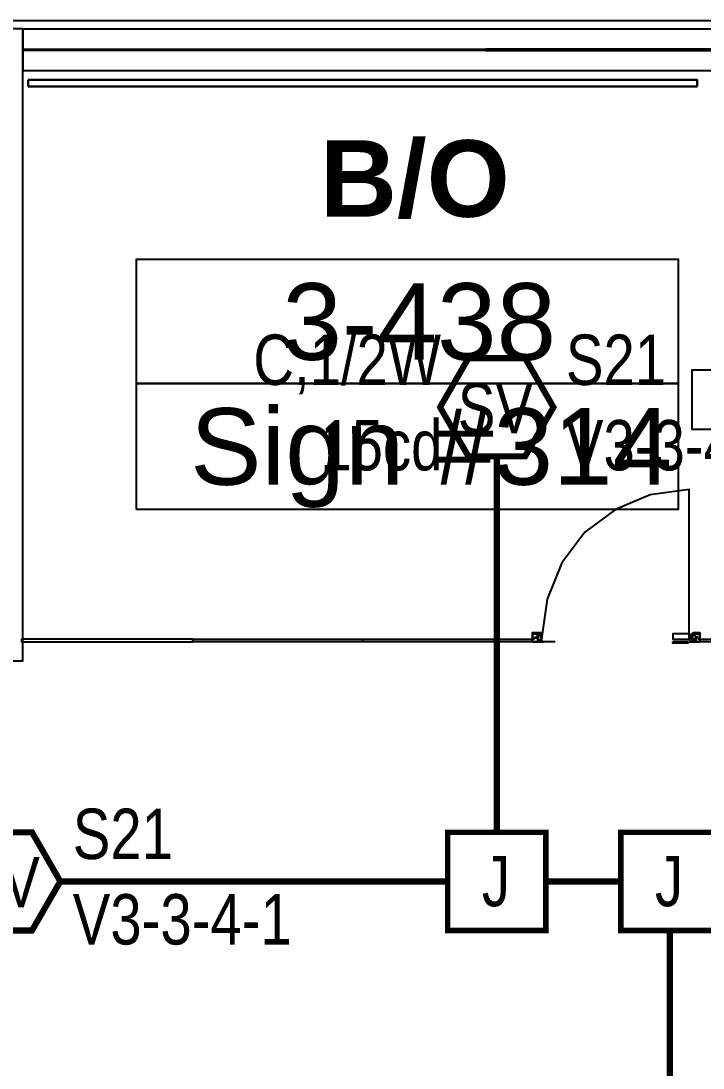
# Model space of a CAD drawing. Header units: inches. Extents: x 10004 to 17737, y 28227 to 35905.
# Drawn here: x 14845.4 to 15007.9, y 29350.2 to 29599.5 of the extents above; entities that cross this region are included whole.
import ezdxf
from ezdxf.enums import TextEntityAlignment as Align

# ---------------------------------------------------------------- set-up
doc = ezdxf.new("R2010")
doc.units = ezdxf.units.IN
doc.header["$LTSCALE"] = 0.25
doc.header["$MEASUREMENT"] = 0
for name, color, linetype in [('BACKGROUND', 8, 'Continuous'), ('CONDUIT', 6, 'Continuous'), ('JUNCTION BOX', 1, 'Continuous'), ('SPEAKER STROBE', 1, 'Continuous')]:
    doc.layers.add(name, color=color, linetype=linetype)
doc.styles.add('Arial', font='arial.ttf', dxfattribs={"width": 0.8})
doc.styles.add('PDF Arial', font='arial.ttf')
doc.styles.add('PDF Arial Bold', font='arialbd.ttf')

# ---------------------------------------------------------------- blocks, each defined once
blk = doc.blocks.new('GC-S7VM')
at = {"layer": 'SPEAKER STROBE', "const_width": 1.46}
blk.add_lwpolyline([(13.83, 0.21), (7.08, 11.9), (-6.42, 11.9), (-13.17, 0.21), (-6.42, -11.49), (7.08, -11.49)], close=True, dxfattribs=at)
at = {"layer": 'SPEAKER STROBE', "style": 'Arial', "width": 0.8}
blk.add_text('SV', height=12, dxfattribs=at).set_placement((0, 0), align=Align.MIDDLE)
for tag, p in [('C', (-12.95, 11.52)), ('CANDELA', (-12.62, -8.82)), ('1/2W', (-12.62, -29.16))]:
    blk.add_attdef(tag, text='', height=12, dxfattribs=at).set_placement(p, align=Align.MIDDLE_RIGHT)
for tag, p in [('Speaker_Circuit', (16.8, 11.52)), ('Visual_Circuit', (16.8, -8.82))]:
    blk.add_attdef(tag, text='', height=12, dxfattribs=at).set_placement(p, align=Align.MIDDLE_LEFT)
blk = doc.blocks.new('JUNCTION BOX')
at = {"const_width": 1.3}
blk.add_lwpolyline([(-11.5, -11.68), (-11.5, 11.7), (11.89, 11.7), (11.89, -11.68)], close=True, dxfattribs=at)
at = {"style": 'Arial', "width": 0.8}
blk.add_text('J', height=12, dxfattribs=at).set_placement((0, 0), align=Align.MIDDLE)
blk.add_attdef('SUBSCRIPT', text='', height=12, dxfattribs=at).set_placement((-16.56, -9.02), align=Align.MIDDLE_RIGHT)

msp = doc.modelspace()

# ---------------------------------------------------------------- linework, layer by layer
at = {"layer": 'BACKGROUND'}
for points in [[(15197.3, 29540.51), (15197.3, 29526.18), (15197.3, 29599.45), (14825.18, 29599.45)], [(14845.89, 29597.54), (15176.58, 29597.54), (15176.58, 29447.16)], [(14845.89, 29597.54), (14845.89, 29592.76), (14901, 29592.76), (14956.12, 29592.76), (14956.12, 29592.44), (14901, 29592.44), (14845.89, 29592.44), (14845.89, 29587.66)], [(14845.89, 29592.76), (14845.89, 29592.44)], [(14845.89, 29587.66), (15176.58, 29587.66), (15176.58, 29592.44)], [(14847.16, 29584.15), (14847.16, 29584.47), (14847.16, 29584.79), (14847.16, 29585.11), (14847.16, 29585.43)], [(14847.16, 29585.43), (14847.16, 29585.43)], [(14847.16, 29585.43), (14847.16, 29585.43)], [(14847.16, 29585.11), (14847.16, 29585.11)], [(14847.16, 29585.11), (14847.16, 29584.79), (14847.16, 29584.47), (14847.16, 29584.15), (14847.16, 29584.47), (14847.16, 29584.79), (14847.16, 29585.11), (14847.16, 29584.79), (14847.16, 29584.47), (14847.16, 29584.15), (14847.16, 29583.84)], [(14847.16, 29585.11), (14847.16, 29585.11)], [(14847.16, 29585.11), (14847.16, 29585.11)], [(14847.16, 29585.11), (14847.16, 29585.11)], [(15006.45, 29585.43), (15006.45, 29585.43)], [(15006.45, 29585.43), (15006.45, 29585.43)], [(15006.45, 29585.43), (15006.45, 29585.11), (15006.45, 29584.79), (15006.45, 29584.47), (15006.45, 29584.15), (15006.45, 29583.84)], [(15006.45, 29585.11), (15006.45, 29585.11)], [(15006.45, 29585.11), (15006.45, 29585.11)], [(15006.45, 29585.11), (15006.45, 29585.11)], [(15006.45, 29584.79), (15006.45, 29585.11)], [(15006.45, 29585.11), (15006.45, 29585.11)], [(14847.16, 29584.47), (14847.16, 29584.47)], [(14847.16, 29584.47), (14847.16, 29584.47)], [(14847.16, 29584.47), (14847.16, 29584.47)], [(14847.16, 29584.47), (14847.16, 29584.47)], [(14847.16, 29584.15), (14847.16, 29584.15)], [(14847.16, 29584.15), (14847.16, 29584.15)], [(14847.16, 29584.15), (14847.16, 29584.15)], [(14847.16, 29584.15), (14847.16, 29584.15)], [(14847.16, 29583.84), (14847.16, 29583.84)], [(14847.16, 29583.84), (14847.16, 29583.84)], [(15006.45, 29584.47), (15006.45, 29584.79)], [(15006.45, 29584.47), (15006.45, 29584.47)], [(15006.45, 29584.47), (15006.45, 29584.47)], [(15006.45, 29584.47), (15006.45, 29584.47)], [(15006.45, 29584.15), (15006.45, 29584.47)], [(15006.45, 29584.47), (15006.45, 29584.47)], [(15006.45, 29584.15), (15006.45, 29584.15)], [(15006.45, 29584.15), (15006.45, 29584.15)], [(15006.45, 29584.15), (15006.45, 29584.15)], [(15006.45, 29584.15), (15006.45, 29584.15)], [(15006.45, 29583.84), (15006.45, 29583.84)], [(15006.45, 29583.84), (15006.45, 29583.84)], [(15004.54, 29451.94), (15004.54, 29487.94), (14995.3, 29486.67), (14987.02, 29483.16), (14979.69, 29477.75), (14974.28, 29470.42), (14970.77, 29461.82), (14969.5, 29452.9)], [(14967.59, 29453.54), (14967.27, 29453.54), (14967.59, 29453.54), (14967.27, 29453.54), (14967.59, 29453.54), (14967.27, 29453.54), (14967.27, 29453.85), (14969.18, 29453.85), (14969.5, 29453.54), (14969.5, 29453.22), (14969.18, 29453.22), (14969.5, 29453.22), (14969.18, 29453.22), (14968.86, 29453.22), (14969.18, 29453.22), (14969.18, 29452.9), (14969.5, 29452.9), (14969.5, 29452.58), (14969.18, 29452.58), (14969.18, 29452.26), (14968.86, 29451.94), (14969.18, 29451.94), (14968.86, 29451.94), (14969.18, 29451.94), (14969.18, 29451.62), (14969.5, 29451.62), (14969.18, 29451.62), (14968.86, 29451.62), (14969.18, 29451.62), (14968.86, 29451.62)], [(14967.27, 29453.85), (14967.27, 29453.85)], [(14967.27, 29453.85), (14967.27, 29453.85)], [(14967.27, 29453.54), (14967.27, 29453.54)], [(14967.27, 29453.54), (14967.27, 29453.54)], [(14967.27, 29453.54), (14967.27, 29453.54)], [(14967.27, 29453.54), (14967.27, 29453.54)], [(14967.27, 29453.54), (14967.27, 29453.54)], [(14967.27, 29453.54), (14967.27, 29453.54)], [(14967.27, 29453.54), (14967.27, 29453.54)], [(14967.27, 29453.54), (14967.27, 29453.54)], [(14967.27, 29453.54), (14967.27, 29453.54)], [(14967.27, 29453.54), (14967.27, 29453.54)], [(14967.59, 29453.54), (14967.59, 29453.54)], [(14967.59, 29453.54), (14967.59, 29453.54)], [(14967.59, 29453.54), (14967.59, 29453.54)], [(14967.59, 29453.54), (14967.59, 29453.54)], [(14967.59, 29453.54), (14967.59, 29453.54)], [(14967.59, 29453.54), (14967.59, 29453.54)], [(14967.59, 29453.54), (14967.59, 29453.54)], [(14967.59, 29453.54), (14967.59, 29453.54)], [(14967.59, 29453.54), (14967.59, 29453.54)], [(14967.59, 29453.54), (14967.59, 29453.54)], [(14967.59, 29453.54), (14967.59, 29453.54)], [(14967.59, 29453.54), (14967.59, 29453.54)], [(14967.59, 29453.54), (14967.59, 29453.54)], [(14967.59, 29453.54), (14967.59, 29453.54)], [(14967.59, 29453.54), (14967.59, 29453.54)], [(14967.59, 29453.54), (14967.59, 29453.54)], [(14967.59, 29453.54), (14967.59, 29453.54)], [(14967.59, 29453.54), (14967.59, 29453.54)], [(14968.54, 29453.54), (14968.54, 29453.54)], [(14968.54, 29453.54), (14968.54, 29453.54)], [(14968.54, 29453.54), (14968.54, 29453.54)], [(14968.54, 29453.54), (14968.54, 29453.54)], [(14968.54, 29453.54), (14968.54, 29453.54)], [(14968.54, 29453.54), (14968.54, 29453.54)], [(14968.54, 29453.54), (14968.54, 29453.54)], [(14968.54, 29453.54), (14968.54, 29453.54)], [(14968.54, 29453.54), (14968.54, 29453.54)], [(14968.54, 29453.54), (14968.54, 29453.54)], [(14968.54, 29453.54), (14968.54, 29453.54)], [(14968.54, 29453.54), (14968.54, 29453.54)], [(14968.54, 29453.22), (14968.54, 29453.22)], [(14968.54, 29453.22), (14968.54, 29453.22)], [(14968.86, 29453.54), (14968.86, 29453.54)], [(14969.18, 29453.85), (14969.18, 29453.85)], [(14969.18, 29453.85), (14969.18, 29453.85)], [(14969.18, 29453.54), (14969.18, 29453.54)], [(14969.18, 29453.54), (14969.18, 29453.54)], [(14969.18, 29453.54), (14969.18, 29453.54)], [(14969.18, 29453.54), (14969.18, 29453.54)], [(14969.18, 29453.54), (14969.18, 29453.54)], [(14969.18, 29453.54), (14969.18, 29453.54)], [(14969.18, 29453.54), (14969.18, 29453.54)], [(14969.18, 29453.54), (14969.18, 29453.54)], [(14969.18, 29453.54), (14969.18, 29453.54)], [(14969.18, 29453.54), (14969.18, 29453.22)], [(14969.18, 29453.22), (14969.18, 29453.54)], [(14969.18, 29453.54), (14969.18, 29453.22)], [(14969.18, 29453.22), (14969.18, 29453.54)], [(14969.18, 29453.54), (14969.18, 29453.22)], [(14969.5, 29453.22), (14969.5, 29452.9), (14969.18, 29452.9), (14969.18, 29453.22), (14969.18, 29452.9), (14969.18, 29452.58), (14969.18, 29451.94), (14969.5, 29451.94), (14969.5, 29451.62)], [(14969.18, 29453.22), (14969.18, 29453.22)], [(14969.18, 29453.22), (14969.18, 29453.22)], [(14969.18, 29453.22), (14969.18, 29453.22)], [(14969.18, 29453.22), (14969.18, 29453.22)], [(14969.18, 29453.22), (14969.18, 29453.22)], [(14969.18, 29453.22), (14969.18, 29453.22)], [(14969.18, 29453.22), (14969.18, 29453.22)], [(14969.18, 29453.22), (14969.18, 29453.22)], [(14969.18, 29453.22), (14969.18, 29453.22)], [(14969.18, 29453.22), (14969.18, 29453.22)], [(14969.18, 29453.22), (14969.18, 29453.22)], [(14969.5, 29453.54), (14969.5, 29453.54)], [(14969.5, 29453.54), (14969.5, 29453.54)], [(14969.5, 29453.22), (14969.5, 29453.22)], [(15006.45, 29452.9), (15006.13, 29452.58), (15006.13, 29451.62), (15006.13, 29451.94), (15005.82, 29451.94), (15005.82, 29452.26), (15006.13, 29452.26), (15006.13, 29452.9), (15005.82, 29453.22), (15006.13, 29453.54), (15005.82, 29453.54), (15006.13, 29453.54), (15005.82, 29453.22), (15006.13, 29452.9), (15006.13, 29452.26), (15005.82, 29452.26), (15005.82, 29451.94), (15006.13, 29451.94), (15006.13, 29451.62), (15005.82, 29451.62), (15006.13, 29451.62), (15005.5, 29451.62), (15005.18, 29451.62), (15005.18, 29451.94), (15005.18, 29451.62), (15004.86, 29451.62), (15004.54, 29451.62), (15004.86, 29451.62), (15005.18, 29451.62), (15006.13, 29451.62), (15006.77, 29451.62)], [(15005.18, 29453.54), (15005.5, 29453.85)], [(15005.18, 29453.54), (15005.18, 29453.54)], [(15005.18, 29453.54), (15005.18, 29453.54)], [(15005.18, 29453.54), (15005.18, 29453.54)], [(15005.18, 29453.54), (15005.18, 29453.54)], [(15005.18, 29453.22), (15005.18, 29453.54)], [(15005.18, 29453.54), (15005.18, 29453.54)], [(15005.18, 29453.22), (15005.18, 29452.9)], [(15005.18, 29453.22), (15005.18, 29453.22)], [(15005.18, 29453.22), (15005.18, 29453.22)], [(15005.18, 29452.9), (15005.18, 29453.22)], [(15005.18, 29453.22), (15005.18, 29453.22)], [(15005.18, 29452.9), (15005.18, 29453.22)], [(15005.18, 29453.22), (15005.18, 29453.22)], [(15005.18, 29453.22), (15005.18, 29453.22)], [(15005.18, 29453.22), (15005.18, 29453.22)], [(15005.18, 29453.22), (15005.18, 29453.22)], [(15005.5, 29453.85), (15005.5, 29453.85)], [(15005.5, 29453.85), (15005.5, 29453.85)], [(15005.5, 29453.85), (15007.09, 29453.85)], [(15005.5, 29453.54), (15005.5, 29453.54)], [(15005.5, 29453.54), (15005.5, 29453.54)], [(15005.5, 29453.54), (15005.5, 29453.54)], [(15005.5, 29453.54), (15005.5, 29453.54)], [(15005.5, 29453.54), (15005.5, 29453.54)], [(15005.5, 29453.54), (15005.5, 29453.54)], [(15005.5, 29453.54), (15005.5, 29453.54)], [(15005.5, 29453.54), (15005.5, 29453.22)], [(15005.5, 29453.22), (15005.5, 29453.22)], [(15005.5, 29453.22), (15005.5, 29453.22)], [(15005.5, 29453.22), (15005.5, 29453.22)], [(15005.5, 29453.22), (15005.5, 29453.22)], [(15005.5, 29453.22), (15005.5, 29453.22)], [(15005.5, 29453.22), (15005.5, 29453.22)], [(15005.5, 29453.22), (15005.5, 29453.22)], [(15005.5, 29453.22), (15005.5, 29453.22)], [(15005.5, 29453.22), (15005.5, 29453.22)], [(15005.5, 29453.22), (15005.5, 29453.22)], [(15005.5, 29453.22), (15005.5, 29453.22)], [(15005.5, 29453.22), (15005.5, 29453.22)], [(15005.5, 29453.22), (15005.5, 29452.9)], [(15005.82, 29453.54), (15005.82, 29453.54)], [(15005.82, 29453.22), (15005.82, 29453.22)], [(15005.82, 29453.22), (15005.82, 29453.22)], [(15006.13, 29453.54), (15006.13, 29453.54)], [(15006.13, 29453.54), (15006.13, 29453.54)], [(15006.13, 29453.54), (15006.13, 29453.54)], [(15006.13, 29453.54), (15006.13, 29453.54)], [(15006.13, 29453.54), (15006.77, 29453.54)], [(15006.77, 29453.54), (15006.13, 29453.54)], [(15006.13, 29453.54), (15006.13, 29453.54)], [(15006.13, 29453.54), (15006.13, 29453.54)], [(15006.13, 29453.54), (15006.13, 29453.54)], [(15006.13, 29453.54), (15006.13, 29453.54)], [(15006.13, 29453.54), (15006.13, 29453.54)], [(15007.09, 29453.54), (15006.77, 29453.54)], [(15006.77, 29453.54), (15006.77, 29453.54)], [(15006.77, 29453.54), (15006.77, 29453.54)], [(15006.77, 29453.54), (15006.77, 29453.54)], [(15006.77, 29453.54), (15006.77, 29453.54)], [(15006.77, 29453.54), (15006.77, 29453.54)], [(15006.77, 29453.54), (15006.77, 29453.54)], [(15007.09, 29453.85), (15007.09, 29453.85)], [(15007.09, 29453.85), (15007.09, 29453.85)], [(15007.09, 29453.85), (15007.09, 29453.54)], [(15007.09, 29453.54), (15007.09, 29453.54)], [(15007.09, 29453.54), (15007.09, 29453.54)], [(15007.09, 29453.54), (15007.09, 29453.54)], [(15007.09, 29453.54), (15007.09, 29453.54)], [(15007.09, 29453.54), (15007.09, 29453.54)], [(15007.09, 29453.54), (15007.09, 29453.54)], [(15007.09, 29453.54), (15007.09, 29453.54)], [(15007.09, 29453.54), (15007.09, 29453.54)], [(15007.09, 29453.54), (15007.09, 29453.54)], [(15007.09, 29453.54), (15007.09, 29453.54)], [(15007.09, 29453.54), (15007.09, 29453.54)], [(15007.09, 29453.54), (15007.09, 29453.54)], [(15007.09, 29453.54), (15007.09, 29453.54)], [(15007.09, 29453.54), (15007.09, 29453.54)], [(15007.09, 29453.54), (15007.09, 29453.54)], [(15007.09, 29453.54), (15007.09, 29453.54)], [(15007.09, 29453.54), (15007.09, 29453.54)], [(15007.09, 29453.54), (15007.09, 29453.54)], [(15007.09, 29453.54), (15007.09, 29453.54)], [(15007.09, 29453.54), (15007.09, 29453.54)], [(15007.09, 29453.54), (15007.09, 29453.54)], [(15007.09, 29453.54), (15007.09, 29453.54)], [(15007.09, 29453.54), (15007.09, 29453.54)], [(15007.09, 29453.54), (15007.09, 29453.54)], [(15007.09, 29453.54), (15007.09, 29453.54)], [(15007.09, 29453.54), (15007.09, 29453.54)], [(14967.27, 29452.58), (14967.27, 29452.58)], [(14967.27, 29452.58), (14967.27, 29452.58)], [(14967.27, 29452.58), (14967.27, 29452.58)], [(14967.27, 29452.58), (14967.27, 29452.58)], [(14967.27, 29452.58), (14967.27, 29452.58)], [(14967.27, 29452.58), (14967.27, 29452.58)], [(14967.27, 29452.58), (14967.27, 29452.58)], [(14967.27, 29452.58), (14967.27, 29452.58)], [(14967.27, 29451.62), (14967.27, 29452.26)], [(14972.68, 29451.62), (14969.5, 29451.62), (14969.82, 29451.62), (14969.5, 29451.62), (14968.54, 29451.62), (14968.54, 29451.94), (14968.54, 29451.62), (14967.27, 29451.62), (14967.59, 29451.62), (14967.27, 29451.62), (14967.59, 29451.62), (14968.54, 29451.62), (14969.18, 29451.62)], [(14967.27, 29451.62), (14967.27, 29451.62)], [(14967.27, 29451.62), (14967.27, 29451.62)], [(14967.27, 29451.62), (14967.27, 29451.62)], [(14967.27, 29451.62), (14967.27, 29451.62)], [(14967.27, 29451.62), (14967.27, 29451.62)], [(14967.27, 29451.62), (14967.27, 29451.62)], [(14967.27, 29451.62), (14967.27, 29451.62)], [(14967.27, 29451.62), (14967.27, 29451.62)], [(14967.27, 29451.62), (14967.27, 29451.62)], [(14967.27, 29451.62), (14967.27, 29451.62)], [(14967.59, 29452.58), (14967.59, 29452.58)], [(14967.59, 29452.58), (14967.59, 29452.58)], [(14967.59, 29452.58), (14967.59, 29452.58)], [(14967.59, 29452.58), (14967.59, 29452.58)], [(14967.59, 29452.58), (14967.59, 29452.58)], [(14967.59, 29452.58), (14967.59, 29452.58)], [(14967.59, 29452.58), (14967.59, 29452.58)], [(14967.59, 29452.58), (14967.59, 29452.58)], [(14967.59, 29452.58), (14967.59, 29452.58)], [(14967.59, 29452.58), (14967.59, 29452.58)], [(14967.59, 29452.26), (14967.59, 29452.26)], [(14967.59, 29452.26), (14967.59, 29452.26)], [(14967.59, 29452.26), (14967.59, 29452.26)], [(14967.59, 29452.26), (14967.59, 29452.26)], [(14967.59, 29452.26), (14967.59, 29452.26)], [(14967.59, 29451.62), (14967.59, 29451.62)], [(14967.59, 29451.62), (14967.59, 29451.62)], [(14967.59, 29451.62), (14967.59, 29451.62)], [(14967.59, 29451.62), (14967.59, 29451.62)], [(14967.59, 29451.62), (14967.59, 29451.62)], [(14967.59, 29451.62), (14967.59, 29451.62)], [(14967.59, 29451.62), (14967.59, 29451.62)], [(14967.59, 29451.62), (14967.59, 29451.62)], [(14967.59, 29451.62), (14967.59, 29451.62)], [(14967.59, 29451.62), (14967.59, 29451.62)], [(14967.59, 29451.62), (14967.59, 29451.62)], [(14967.59, 29451.62), (14967.59, 29451.62)], [(14967.59, 29451.62), (14967.59, 29451.62)], [(14967.59, 29451.62), (14967.59, 29451.62)], [(14967.59, 29451.62), (14967.59, 29451.62)], [(14967.59, 29451.62), (14967.59, 29451.62)], [(14968.22, 29452.9), (14968.22, 29452.9)], [(14968.22, 29452.9), (14968.22, 29452.9)], [(14968.22, 29452.9), (14968.22, 29452.58)], [(14968.22, 29452.58), (14968.22, 29452.58)], [(14968.22, 29452.58), (14968.22, 29452.58)], [(14968.22, 29452.58), (14968.22, 29452.58)], [(14968.22, 29452.58), (14968.22, 29452.58)], [(14968.22, 29452.58), (14968.22, 29452.58)], [(14968.22, 29452.58), (14968.22, 29452.58)], [(14968.22, 29452.58), (14968.22, 29452.58)], [(14968.22, 29452.58), (14968.22, 29452.58)], [(14968.22, 29452.58), (14968.22, 29452.58)], [(14968.22, 29452.58), (14968.22, 29452.58)], [(14968.22, 29452.58), (14968.22, 29452.58)], [(14968.22, 29451.62), (14968.22, 29451.62)], [(14968.54, 29452.9), (14968.54, 29452.9)], [(14968.54, 29452.9), (14968.54, 29452.9)], [(14968.54, 29452.9), (14968.54, 29452.9)], [(14968.54, 29452.58), (14968.54, 29452.58)], [(14968.54, 29452.58), (14968.54, 29452.58)], [(14968.54, 29452.58), (14968.54, 29452.58)], [(14968.54, 29452.58), (14968.54, 29452.58)], [(14968.54, 29452.58), (14968.54, 29452.58)], [(14968.54, 29452.58), (14968.54, 29452.58)], [(14968.54, 29452.58), (14968.54, 29452.58)], [(14968.54, 29452.58), (14968.54, 29452.58)], [(14968.54, 29452.58), (14968.54, 29452.58)], [(14968.54, 29452.58), (14968.54, 29452.58)], [(14968.54, 29452.58), (14968.54, 29452.58)], [(14968.54, 29452.58), (14968.54, 29452.58)], [(14968.54, 29452.26), (14968.54, 29452.26)], [(14968.54, 29452.26), (14968.54, 29452.26)], [(14968.54, 29452.26), (14968.54, 29452.26)], [(14968.54, 29452.26), (14968.54, 29452.26)], [(14968.54, 29452.26), (14968.54, 29452.26)], [(14968.54, 29451.94), (14968.54, 29451.94)], [(14968.54, 29451.94), (14968.54, 29451.94)], [(14968.54, 29451.62), (14968.54, 29451.62)], [(14968.54, 29451.62), (14968.54, 29451.62)], [(14968.54, 29451.62), (14968.54, 29451.62)], [(14968.54, 29451.62), (14968.54, 29451.62)], [(14968.54, 29451.62), (14968.54, 29451.62)], [(14968.54, 29451.62), (14968.54, 29451.62)], [(14968.54, 29451.62), (14968.54, 29451.62)], [(14968.54, 29451.62), (14968.54, 29451.62)], [(14968.54, 29451.62), (14968.54, 29451.62)], [(14968.54, 29451.62), (14968.54, 29451.62)], [(14968.54, 29451.62), (14968.54, 29451.62)], [(14968.54, 29451.62), (14968.54, 29451.62)], [(14968.54, 29451.62), (14968.54, 29451.62)], [(14968.54, 29451.62), (14968.54, 29451.62)], [(14968.86, 29451.62), (14968.86, 29451.62)], [(14969.18, 29452.9), (14969.18, 29452.9)], [(14969.18, 29452.9), (14969.18, 29452.9)], [(14969.18, 29452.9), (14969.18, 29452.9)], [(14969.18, 29452.9), (14969.18, 29452.9)], [(14969.18, 29452.9), (14969.18, 29452.9)], [(14969.18, 29452.9), (14969.18, 29452.9)], [(14969.18, 29452.9), (14969.18, 29452.9)], [(14969.18, 29452.58), (14969.18, 29452.58)], [(14969.18, 29452.58), (14969.5, 29452.58), (14969.18, 29452.58), (14969.18, 29452.26), (14969.18, 29451.94), (14969.5, 29451.94), (14969.5, 29452.26), (14969.5, 29452.58)], [(14969.18, 29452.58), (14969.18, 29452.58)], [(14969.18, 29452.58), (14969.18, 29452.58)], [(14969.18, 29452.58), (14969.18, 29452.58)], [(14969.18, 29452.58), (14969.18, 29452.58)], [(14969.18, 29452.58), (14969.18, 29452.58)], [(14969.18, 29452.58), (14969.18, 29452.58)], [(14969.18, 29452.26), (14969.18, 29452.26)], [(14969.18, 29452.26), (14969.18, 29452.26)], [(14969.18, 29452.26), (14969.18, 29452.26)], [(14969.18, 29451.94), (14969.18, 29451.94)], [(14969.18, 29451.94), (14969.18, 29451.94)], [(14969.18, 29451.94), (14969.18, 29451.94)], [(14969.18, 29451.94), (14969.18, 29451.94)], [(14969.18, 29451.94), (14969.18, 29451.94)], [(14969.18, 29451.94), (14969.18, 29451.94)], [(14969.18, 29451.94), (14969.18, 29451.94)], [(14969.18, 29451.94), (14969.18, 29451.94)], [(14969.18, 29451.94), (14969.18, 29451.94)], [(14969.18, 29451.94), (14969.18, 29451.94)], [(14969.18, 29451.94), (14969.18, 29451.94)], [(14969.18, 29451.94), (14969.18, 29451.94)], [(14969.18, 29451.62), (14969.18, 29451.62)], [(14969.18, 29451.62), (14969.18, 29451.62)], [(14969.18, 29451.62), (14969.18, 29451.62)], [(14969.18, 29451.62), (14969.18, 29451.62)], [(14969.18, 29451.62), (14969.18, 29451.62)], [(14969.5, 29451.62), (14969.5, 29451.62)], [(14969.5, 29451.62), (14969.5, 29451.62)], [(14969.5, 29451.62), (14969.5, 29451.62)], [(14969.5, 29451.62), (14969.5, 29451.62)], [(14969.5, 29451.62), (14969.5, 29451.62)], [(14969.5, 29451.62), (14969.5, 29451.62)], [(14969.5, 29451.62), (14969.5, 29451.62)], [(14969.5, 29451.62), (14969.5, 29451.62)], [(14969.5, 29451.62), (14969.5, 29451.62)], [(14969.5, 29451.62), (14969.5, 29451.62)], [(14969.5, 29451.62), (14969.5, 29451.62)], [(14969.5, 29451.62), (14969.5, 29451.62)], [(14969.5, 29451.62), (14969.5, 29451.62)], [(14969.5, 29451.62), (14969.5, 29451.62)], [(14969.5, 29451.62), (14969.5, 29451.62)], [(14969.5, 29451.62), (14969.5, 29451.62)], [(14969.5, 29451.62), (14969.5, 29451.62)], [(14969.5, 29451.62), (14969.5, 29451.62)], [(14969.5, 29451.62), (14969.5, 29451.62)], [(14969.82, 29451.62), (14969.82, 29451.62)], [(14969.82, 29451.62), (14969.82, 29451.62)], [(14969.82, 29451.62), (14969.82, 29451.62)], [(14969.82, 29451.62), (14969.82, 29451.62)], [(14969.82, 29451.62), (14969.82, 29451.62)], [(14969.82, 29451.62), (14969.82, 29451.62)], [(14969.82, 29451.62), (14969.82, 29451.62)], [(14969.82, 29451.62), (14969.82, 29451.62)], [(14969.82, 29451.62), (14969.82, 29451.62)], [(14969.82, 29451.62), (14969.82, 29451.62)], [(14969.82, 29451.62), (14969.82, 29451.62)], [(14969.82, 29451.62), (14969.82, 29451.62)], [(14969.82, 29451.62), (14969.82, 29451.62)], [(14969.82, 29451.62), (14969.82, 29451.62)], [(14969.82, 29451.62), (14969.82, 29451.62)], [(14969.82, 29451.62), (14969.82, 29451.62)], [(14969.82, 29451.62), (14969.82, 29451.62)], [(15004.22, 29451.62), (15000.72, 29451.62)], [(15004.22, 29451.62), (15004.22, 29451.31), (15000.72, 29451.31), (15000.72, 29451.62)], [(15004.54, 29451.62), (15004.54, 29451.62)], [(15004.54, 29451.62), (15004.54, 29451.62)], [(15004.54, 29451.62), (15004.54, 29451.62)], [(15004.54, 29451.62), (15004.54, 29451.62)], [(15004.86, 29451.62), (15004.86, 29451.62)], [(15004.86, 29451.62), (15004.86, 29451.62)], [(15004.86, 29451.62), (15004.86, 29451.62)], [(15004.86, 29451.62), (15004.86, 29451.62)], [(15004.86, 29451.62), (15004.86, 29451.62)], [(15004.86, 29451.62), (15004.86, 29451.62)], [(15004.86, 29451.62), (15004.86, 29451.62)], [(15004.86, 29451.62), (15004.86, 29451.62)], [(15004.86, 29451.62), (15004.86, 29451.62)], [(15004.86, 29451.62), (15004.86, 29451.62)], [(15004.86, 29451.62), (15004.86, 29451.62)], [(15004.86, 29451.62), (15004.86, 29451.62)], [(15004.86, 29451.62), (15004.86, 29451.62)], [(15004.86, 29451.62), (15004.86, 29451.62)], [(15004.86, 29451.62), (15004.86, 29451.62)], [(15004.86, 29451.62), (15004.86, 29451.62)], [(15004.86, 29451.62), (15004.86, 29451.62)], [(15004.86, 29451.62), (15004.86, 29451.62)], [(15004.86, 29451.62), (15004.86, 29451.62)], [(15004.86, 29451.62), (15004.86, 29451.62)], [(15004.86, 29451.62), (15004.86, 29451.62)], [(15004.86, 29451.62), (15004.86, 29451.62)], [(15004.86, 29451.62), (15004.86, 29451.62)], [(15005.18, 29452.9), (15005.18, 29452.9)], [(15005.18, 29452.9), (15005.18, 29452.9)], [(15005.18, 29452.9), (15005.18, 29452.9)], [(15005.5, 29452.9), (15005.18, 29452.9)], [(15005.18, 29452.9), (15005.18, 29452.58)], [(15005.18, 29452.9), (15005.18, 29452.58)], [(15005.18, 29452.9), (15005.18, 29452.9)], [(15005.18, 29452.9), (15005.18, 29452.9)], [(15005.18, 29452.9), (15005.18, 29452.9)], [(15005.18, 29452.9), (15005.18, 29452.9)], [(15005.18, 29452.9), (15005.18, 29452.9)], [(15005.18, 29452.58), (15005.18, 29451.94)], [(15005.18, 29452.58), (15005.5, 29452.58)], [(15005.18, 29452.58), (15005.18, 29452.58)], [(15005.18, 29452.58), (15005.18, 29452.58)], [(15005.18, 29452.58), (15005.18, 29452.58)], [(15005.18, 29452.58), (15005.18, 29452.58)], [(15005.18, 29452.58), (15005.18, 29452.58)], [(15005.18, 29452.58), (15005.18, 29452.58)], [(15005.18, 29452.58), (15005.18, 29452.58)], [(15005.18, 29452.58), (15005.18, 29452.58)], [(15005.18, 29452.58), (15005.18, 29452.58)], [(15005.18, 29451.94), (15005.18, 29451.94)], [(15005.18, 29451.94), (15005.18, 29451.94)], [(15005.18, 29451.94), (15005.18, 29451.94)], [(15005.5, 29451.94), (15005.18, 29451.94)], [(15005.18, 29451.94), (15005.18, 29451.94)], [(15005.18, 29451.94), (15005.18, 29451.94)], [(15005.18, 29451.94), (15005.18, 29451.94)], [(15005.18, 29451.94), (15005.18, 29451.94)], [(15005.18, 29451.94), (15005.18, 29451.94)], [(15005.18, 29451.62), (15005.18, 29451.62)], [(15005.18, 29451.62), (15005.18, 29451.62)], [(15005.18, 29451.62), (15005.18, 29451.62)], [(15005.18, 29451.62), (15005.18, 29451.62)], [(15005.18, 29451.62), (15005.18, 29451.62)], [(15005.18, 29451.62), (15005.18, 29451.62)], [(15005.18, 29451.62), (15005.18, 29451.62)], [(15005.18, 29451.62), (15005.18, 29451.62)], [(15005.18, 29451.62), (15005.18, 29451.62)], [(15005.18, 29451.62), (15005.18, 29451.62)], [(15005.5, 29452.58), (15005.5, 29452.26)], [(15005.5, 29452.26), (15005.5, 29452.26)], [(15005.5, 29452.26), (15005.5, 29452.26)], [(15005.5, 29452.26), (15005.5, 29452.26)], [(15005.5, 29452.26), (15005.5, 29451.94)], [(15005.5, 29451.94), (15005.5, 29451.94)], [(15005.5, 29451.94), (15005.5, 29451.94)], [(15005.5, 29451.94), (15005.5, 29451.94)], [(15005.5, 29451.94), (15005.5, 29451.94)], [(15005.5, 29451.94), (15005.5, 29451.94)], [(15005.5, 29451.94), (15005.5, 29451.94)], [(15005.5, 29451.94), (15005.5, 29451.94)], [(15005.5, 29451.94), (15005.5, 29451.94)], [(15005.5, 29451.62), (15005.5, 29451.62)], [(15005.5, 29451.62), (15005.5, 29451.62)], [(15005.5, 29451.62), (15005.5, 29451.62)], [(15005.5, 29451.62), (15005.5, 29451.62)], [(15005.5, 29451.62), (15005.5, 29451.62)], [(15005.5, 29451.62), (15005.5, 29451.62)], [(15005.5, 29451.62), (15005.5, 29451.62)], [(15005.82, 29451.62), (15005.82, 29451.62)], [(15006.13, 29452.9), (15006.13, 29452.9)], [(15006.13, 29452.9), (15006.13, 29452.9)], [(15006.13, 29452.9), (15006.13, 29452.9)], [(15007.09, 29452.26), (15007.09, 29451.62), (15006.13, 29451.62), (15006.13, 29451.94), (15006.13, 29452.58), (15006.45, 29452.58), (15006.77, 29452.58), (15007.09, 29452.58), (15007.09, 29452.26), (15006.77, 29452.26), (15007.09, 29452.26), (15015.05, 29452.26)], [(15006.13, 29452.58), (15006.13, 29452.58)], [(15006.45, 29452.58), (15006.13, 29452.58), (15006.45, 29452.58), (15006.77, 29452.58), (15006.77, 29452.26)], [(15006.13, 29452.58), (15006.13, 29452.58)], [(15006.13, 29452.58), (15006.13, 29452.58)], [(15006.13, 29452.58), (15006.13, 29452.58)], [(15006.13, 29452.58), (15006.13, 29452.58)], [(15006.13, 29452.58), (15006.13, 29452.58)], [(15006.13, 29452.58), (15006.13, 29452.58)], [(15006.13, 29452.58), (15006.13, 29452.58)], [(15006.13, 29452.58), (15006.13, 29452.58)], [(15006.13, 29452.58), (15006.13, 29452.58)], [(15006.13, 29452.58), (15006.13, 29452.58)], [(15006.13, 29452.58), (15006.13, 29452.58)], [(15006.13, 29452.58), (15006.13, 29452.58)], [(15006.13, 29452.58), (15006.13, 29452.58)], [(15006.13, 29452.26), (15006.13, 29452.26)], [(15006.13, 29452.26), (15006.13, 29452.26)], [(15006.13, 29452.26), (15006.13, 29452.26)], [(15006.13, 29451.62), (15006.13, 29451.62)], [(15006.13, 29451.62), (15006.13, 29451.62)], [(15006.13, 29451.62), (15006.13, 29451.62)], [(15006.13, 29451.62), (15006.13, 29451.62)], [(15006.13, 29451.62), (15006.13, 29451.62)], [(15006.13, 29451.62), (15006.13, 29451.62)], [(15006.13, 29451.62), (15006.13, 29451.62)], [(15006.13, 29451.62), (15006.13, 29451.62)], [(15006.13, 29451.62), (15006.13, 29451.62)], [(15006.13, 29451.62), (15006.13, 29451.62)], [(15006.13, 29451.62), (15006.13, 29451.62)], [(15006.13, 29451.62), (15006.13, 29451.62)], [(15006.13, 29451.62), (15006.13, 29451.62)], [(15006.13, 29451.62), (15006.13, 29451.62)], [(15006.45, 29452.9), (15006.45, 29452.9)], [(15006.45, 29452.9), (15006.45, 29452.9)], [(15006.45, 29452.58), (15006.45, 29452.58)], [(15006.45, 29452.58), (15006.45, 29452.58)], [(15006.45, 29452.58), (15006.45, 29452.58)], [(15006.45, 29452.58), (15006.45, 29452.58)], [(15006.45, 29452.58), (15006.45, 29452.58)], [(15006.45, 29452.58), (15006.45, 29452.58)], [(15006.45, 29452.58), (15006.45, 29452.58)], [(15006.45, 29452.58), (15006.45, 29452.58)], [(15006.77, 29452.58), (15006.77, 29452.58)], [(15006.77, 29452.58), (15006.77, 29452.58)], [(15006.77, 29452.26), (15006.77, 29452.26)], [(15006.77, 29452.26), (15006.77, 29452.26)], [(15015.05, 29451.62), (15007.09, 29451.62), (15006.77, 29451.62), (15007.09, 29451.62)], [(15006.77, 29451.62), (15006.77, 29451.62)], [(15006.77, 29451.62), (15006.77, 29451.62)], [(15006.77, 29451.62), (15006.77, 29451.62)], [(15006.77, 29451.62), (15006.77, 29451.62)], [(15006.77, 29451.62), (15006.77, 29451.62)], [(15007.09, 29452.58), (15007.09, 29452.58)], [(15007.09, 29452.58), (15007.09, 29452.58)], [(15007.09, 29452.58), (15007.09, 29452.58)], [(15007.09, 29452.58), (15007.09, 29452.58)], [(15007.09, 29452.58), (15007.09, 29452.58)], [(15007.09, 29452.58), (15007.09, 29452.58)], [(15007.09, 29452.58), (15007.09, 29452.58)], [(15007.09, 29452.58), (15007.09, 29452.58)], [(15007.09, 29452.58), (15007.09, 29452.58)], [(15007.09, 29452.58), (15007.09, 29452.58)], [(15007.09, 29452.58), (15007.09, 29452.58)], [(15007.09, 29452.58), (15007.09, 29452.58)], [(15007.09, 29452.58), (15007.09, 29452.58)], [(15007.09, 29452.58), (15007.09, 29452.58)], [(15007.09, 29452.58), (15007.09, 29452.58)], [(15007.09, 29452.58), (15007.09, 29452.58)], [(15007.09, 29452.58), (15007.09, 29452.58)], [(15007.09, 29452.58), (15007.09, 29452.58)], [(15007.09, 29452.58), (15007.09, 29452.58)], [(15007.09, 29452.26), (15007.09, 29452.26)], [(15007.09, 29451.62), (15007.09, 29451.62)], [(15007.09, 29451.62), (15007.09, 29451.62)], [(15007.09, 29451.62), (15007.09, 29451.62)], [(15007.09, 29451.62), (15007.09, 29451.62)], [(15007.09, 29451.62), (15007.09, 29451.62)], [(15007.09, 29451.62), (15007.09, 29451.62)], [(15007.09, 29451.62), (15007.09, 29451.62)], [(15007.09, 29451.62), (15007.09, 29451.62)], [(15007.09, 29451.62), (15007.09, 29451.62)], [(15007.09, 29451.62), (15007.09, 29451.62)], [(15007.09, 29451.62), (15007.09, 29451.62)], [(15007.09, 29451.62), (15007.09, 29451.62)], [(15007.09, 29451.62), (15007.09, 29451.62)], [(15007.09, 29451.62), (15007.09, 29451.62)], [(15007.09, 29451.62), (15007.09, 29451.62)], [(15007.09, 29451.62), (15007.09, 29451.62)], [(15007.09, 29451.62), (15007.09, 29451.62)], [(15007.09, 29451.62), (15007.09, 29451.62)], [(15007.09, 29451.62), (15007.09, 29451.62)], [(15007.09, 29451.62), (15007.09, 29451.62)], [(15007.09, 29451.62), (15007.09, 29451.62)], [(15007.09, 29451.62), (15007.09, 29451.62)]]:
    msp.add_lwpolyline(points, dxfattribs=at)
for points in [[(14836.01, 29597.54), (14836.01, 29447.16), (14845.89, 29447.16), (14845.89, 29597.54)], [(14901, 29592.76), (14901, 29592.44)], [(14956.12, 29592.44), (15011.23, 29592.44), (15011.23, 29592.76), (14956.12, 29592.76)], [(14847.16, 29585.43), (15006.45, 29585.43)], [(15006.45, 29584.15), (15006.45, 29584.47), (15006.45, 29584.79), (15006.45, 29585.11), (15006.45, 29584.79), (15006.45, 29584.47)], [(15006.45, 29583.84), (14847.16, 29583.84)], [(14872.97, 29513.11), (14872.97, 29542.74), (15001.99, 29542.74), (15001.99, 29513.11)], [(15017.28, 29516.3), (15005.18, 29516.3), (15005.18, 29502.28), (15017.28, 29502.28)], [(14872.97, 29483.16), (14872.97, 29513.11), (15001.99, 29513.11), (15001.99, 29483.16)], [(14967.27, 29452.58), (14967.27, 29453.54), (14967.27, 29452.9)], [(14968.54, 29453.54), (14967.59, 29453.54)], [(14969.18, 29453.54), (14968.54, 29453.54)], [(14968.54, 29453.22), (14968.54, 29452.9), (14968.54, 29452.26), (14968.54, 29451.94), (14968.54, 29452.26), (14968.54, 29452.9), (14968.54, 29453.22), (14968.54, 29453.54)], [(14969.18, 29453.54), (14968.86, 29453.54)], [(14968.86, 29453.22), (14969.18, 29453.22)], [(15004.86, 29453.22), (15004.54, 29453.54), (15000.72, 29453.54), (15000.72, 29452.26), (15004.86, 29452.26), (15004.86, 29452.9)], [(15005.5, 29453.54), (15005.18, 29453.54)], [(15005.18, 29453.22), (15005.18, 29453.54)], [(15005.18, 29453.22), (15005.18, 29453.54)], [(15005.5, 29453.54), (15006.13, 29453.54)], [(15007.09, 29452.58), (15007.09, 29453.54), (15007.09, 29452.9)], [(14845.57, 29452.26), (14845.57, 29451.62), (14886.35, 29451.62), (14886.35, 29452.26), (14926.81, 29452.26), (14926.81, 29451.62), (14926.81, 29452.26), (14967.27, 29452.26), (14967.27, 29451.62), (14926.81, 29451.62), (14886.35, 29451.62), (14886.35, 29452.26)], [(14967.59, 29452.58), (14967.27, 29452.58), (14967.59, 29452.58), (14967.59, 29452.26)], [(14968.54, 29452.58), (14968.54, 29451.62), (14968.22, 29451.62), (14968.54, 29451.62), (14968.54, 29451.94), (14968.54, 29452.58), (14968.22, 29452.58), (14967.59, 29452.58), (14967.27, 29452.58), (14967.59, 29452.58), (14968.22, 29452.58)], [(14968.22, 29452.58), (14968.22, 29452.9)], [(15005.18, 29452.58), (15005.18, 29452.26), (15005.18, 29451.94), (15005.18, 29452.26)], [(15006.45, 29452.58), (15006.45, 29452.9)]]:
    msp.add_lwpolyline(points, close=True, dxfattribs=at)
at = {"layer": 'CONDUIT', "lineweight": 0, "const_width": 1.5}
for points in [[(14958.75, 29495.79), (14958.75, 29406.31)], [(14947.06, 29394.62), (14854.78, 29394.62)], [(14988.29, 29394.62), (14970.44, 29394.62)], [(14999.98, 29188.69), (14999.98, 29382.93)]]:
    msp.add_lwpolyline(points, dxfattribs=at)

# ---------------------------------------------------------------- block references
at = {"layer": 'JUNCTION BOX'}
for p in [(14958.55, 29394.61), (14999.79, 29394.61)]:
    msp.add_blockref('JUNCTION BOX', p, dxfattribs=at)
at = {"layer": 'SPEAKER STROBE'}
for p, values in [((14958.42, 29507.28), {'C': 'C,1/2W', 'Speaker_Circuit': 'S21', 'Visual_Circuit': 'V3-3-4-2', 'CANDELA': '15cd'}), ((14840.96, 29394.42), {'C': 'C,1W', 'Speaker_Circuit': 'S21', 'Visual_Circuit': 'V3-3-4-1', 'CANDELA': '15cd'})]:
    msp.add_blockref('GC-S7VM', p, dxfattribs=at).add_auto_attribs(values)

# ---------------------------------------------------------------- texts
at = {"layer": 'BACKGROUND', "attachment_point": 7}
for s, insert, char_height, style in [('B/O', (14916.61, 29552.3), 18.216, 'PDF Arial Bold'), ('3-438', (14907.69, 29518.52), 18.245, 'PDF Arial'), ('Sign #314', (14885.71, 29483.53), 18.245, 'PDF Arial')]:
    msp.add_mtext(s, dxfattribs=dict(at, insert=insert, char_height=char_height, style=style))

doc.saveas('drawing.dxf')
